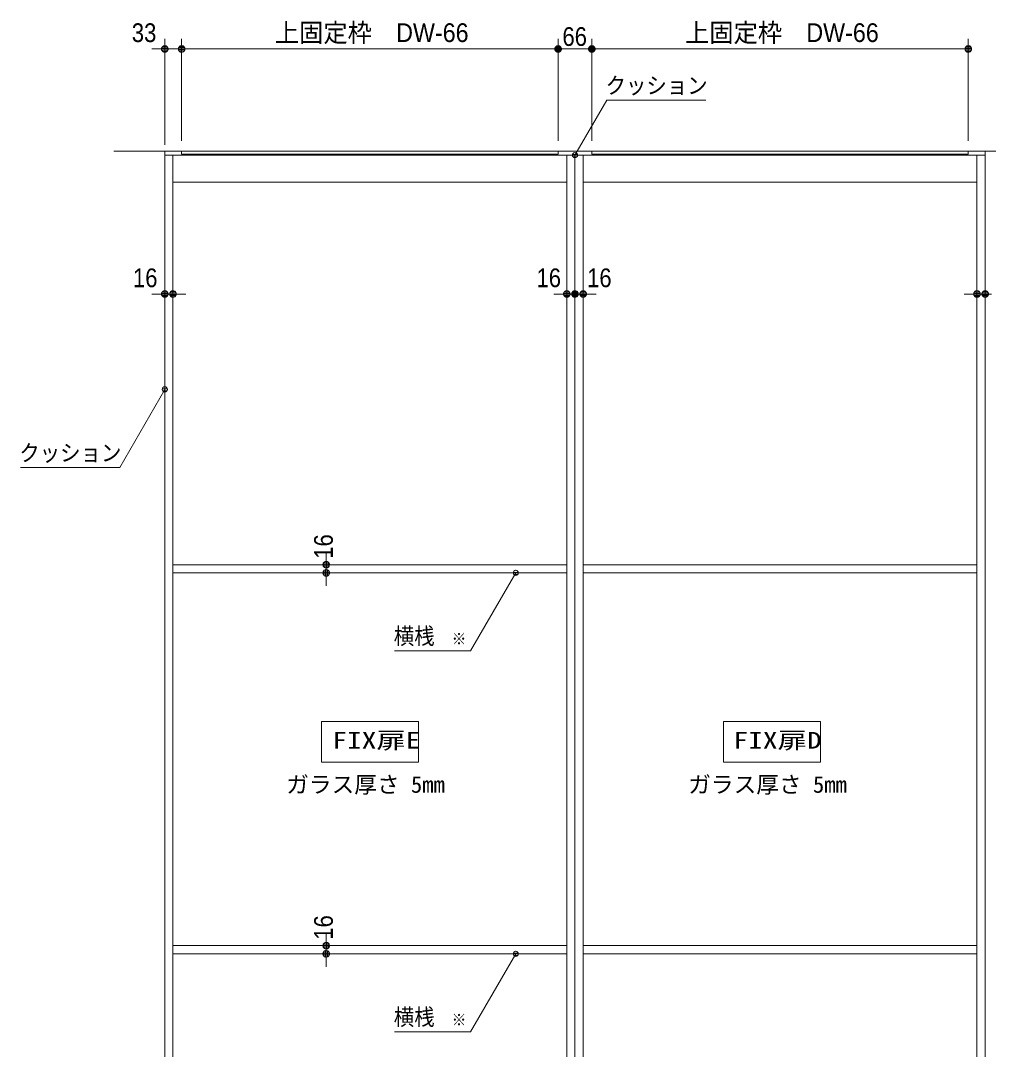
# Model space of a CAD drawing. Units: millimetres, scale not verified. Extents: x -6062 to 6062, y -3045 to 3045.
# Drawn here: x -3790 to -1895, y -1409 to 606 of the extents above; entities that cross this region are included whole.
import ezdxf
from ezdxf.enums import TextEntityAlignment as Align

# ---------------------------------------------------------------- set-up
doc = ezdxf.new("R2010")
doc.units = ezdxf.units.MM
doc.header["$LTSCALE"] = 20
for name, color, linetype, lineweight in [('0-0_3一般', 7, 'Continuous', 9), ('0-1_2寸法-3', 7, 'Continuous', 9), ('0-2_2寸法-2', 7, 'Continuous', 9), ('0-3_0', 7, 'Continuous', 9), ('0-4_2寸法-1', 7, 'Continuous', 9)]:
    doc.layers.add(name, color=color, linetype=linetype, lineweight=lineweight)
doc.styles.add('ＭＳ ゴシック', font='')
doc.styles.add('ＭＳ Ｐゴシック', font='')
doc.styles.get('ＭＳ ゴシック').set_extended_font_data('MS Gothic')
doc.styles.get('ＭＳ Ｐゴシック').set_extended_font_data('MS PGothic')

# ---------------------------------------------------------------- blocks, each defined once
blk = doc.blocks.new('_Dot')
at = {"layer": '0-3_0'}
for p, q in [((-10, 0), (-20, 0)), ((9.78, 2), (-9.78, 2)), ((7.99, 6), (-7.99, 6)), ((9.16, -3.98), (-9.16, -3.98)), ((6, -7.98), (-6, -7.98))]:
    blk.add_line(p, q, dxfattribs=at)
for points in [[(10, 0), (9.92, 1.25), (9.69, 2.49), (9.3, 3.68), (8.76, 4.82), (8.09, 5.88), (7.29, 6.85), (6.37, 7.71), (5.36, 8.44), (4.26, 9.05), (3.09, 9.51), (1.87, 9.82), (0.63, 9.98), (-0.63, 9.98), (-1.87, 9.82), (-3.09, 9.51), (-4.26, 9.05), (-5.36, 8.44), (-6.37, 7.71), (-7.29, 6.85), (-8.09, 5.88), (-8.76, 4.82), (-9.3, 3.68), (-9.69, 2.49), (-9.92, 1.25), (-10, 0), (0, 0)], [(-10, 0), (-9.92, -1.25), (-9.69, -2.49), (-9.3, -3.68), (-8.76, -4.82), (-8.09, -5.88), (-7.29, -6.85), (-6.37, -7.71), (-5.36, -8.44), (-4.26, -9.05), (-3.09, -9.51), (-1.87, -9.82), (-0.63, -9.98), (0.63, -9.98), (1.87, -9.82), (3.09, -9.51), (4.26, -9.05), (5.36, -8.44), (6.37, -7.71), (7.29, -6.85), (8.09, -5.88), (8.76, -4.82), (9.3, -3.68), (9.69, -2.49), (9.92, -1.25), (10, 0), (0, 0)]]:
    blk.add_lwpolyline(points, close=True, dxfattribs=at)
blk = doc.blocks.new('グループ-41')
at = {"layer": '0-0_3一般'}
for p, q in [((-34396.3, 6840), (-18336.3, 6840)), ((-34396.3, -40000), (-34396.3, 6840)), ((-34076.3, -40000), (-34076.3, 6840)), ((-18656.3, 6840), (-18656.3, -40000)), ((-18336.3, 6840), (-18336.3, -40000)), ((-34076.3, 5780), (-18656.3, 5780))]:
    blk.add_line(p, q, dxfattribs=at)
blk = doc.blocks.new('グループ-42')
at = {"layer": '0-0_3一般'}
blk.add_lwpolyline([(-18996.3, 7000), (-18996.3, 6880), (-33736.3, 6880), (-33736.3, 7000)], close=True, dxfattribs=at)
blk = doc.blocks.new('グループ-44')
at = {"layer": '0-0_3一般'}
for p, q in [((-18016.3, -40000), (-18016.3, 6840)), ((-2596.3, 6840), (-2596.3, -40000)), ((-2276.3, 6840), (-2276.3, -40000)), ((-18016.3, 5780), (-2596.3, 5780))]:
    blk.add_line(p, q, dxfattribs=at)
blk.add_lwpolyline([(-18336.3, -40000), (-18336.3, 6840), (-2276.3, 6840)], dxfattribs=at)
blk = doc.blocks.new('グループ-45')
at = {"layer": '0-0_3一般'}
for p, q in [((-17676.3, 7000), (-2936.3, 7000)), ((-17676.3, 6880), (-17676.3, 7000)), ((-2936.3, 6880), (-17676.3, 6880)), ((-2936.3, 7000), (-2936.3, 6880))]:
    blk.add_line(p, q, dxfattribs=at)
blk = doc.blocks.new('グループ-47')
at = {"layer": '0-0_3一般'}
for p, q in [((-36396.3, 7000), (-276.3, 7000)), ((-34396.3, 7000), (-34396.3, -40000)), ((-2276.3, 7000), (-2276.3, -40000))]:
    blk.add_line(p, q, dxfattribs=at)
blk = doc.blocks.new('グループ-48')
at = {"layer": '0-0_3一般'}
for p, q in [((-34076.3, -9200), (-18656.3, -9200)), ((-18016.3, -9200), (-2596.3, -9200)), ((-18656.3, -9520), (-34076.3, -9520)), ((-2596.3, -9520), (-18016.3, -9520)), ((-34076.3, -24120), (-18656.3, -24120)), ((-18016.3, -24120), (-2596.3, -24120)), ((-18656.3, -24440), (-34076.3, -24440)), ((-2596.3, -24440), (-18016.3, -24440))]:
    blk.add_line(p, q, dxfattribs=at)
for name in ['グループ-47', 'グループ-42', 'グループ-45', 'グループ-41', 'グループ-44']:
    blk.add_blockref(name, (0, 0), dxfattribs=at)

msp = doc.modelspace()

# ---------------------------------------------------------------- linework, layer by layer
at = {"layer": '0-1_2寸法-3'}
for p, q in [((-2699.42, 342.99), (-2709.21, 342.99)), ((-2704.12, 346.99), (-2704.5, 346.99)), ((-2704.12, 346.99), (-2704.5, 346.99)), ((-2700.32, 338.99), (-2708.31, 338.99)), ((-3502.42, -115.62), (-3512.21, -115.62)), ((-3503.32, -119.62), (-3511.31, -119.62)), ((-3507.14, -111.62), (-3507.49, -111.62)), ((-3507.14, -111.62), (-3507.49, -111.62)), ((-2815.42, -475.01), (-2825.21, -475.01)), ((-2816.32, -479.01), (-2824.31, -479.01)), ((-2820.14, -471.01), (-2820.49, -471.01)), ((-2820.14, -471.01), (-2820.49, -471.01)), ((-2815.42, -1221.01), (-2825.21, -1221.01)), ((-2816.32, -1225.01), (-2824.31, -1225.01)), ((-2820.14, -1217.01), (-2820.49, -1217.01)), ((-2820.14, -1217.01), (-2820.49, -1217.01))]:
    msp.add_line(p, q, dxfattribs=at)
for points in [[(-2704.31, 342), (-2641.96, 450), (-2447.88, 450)], [(-3789.64, -269.45), (-3595.55, -269.45), (-3507.31, -116.61)], [(-3057.66, -628.84), (-2908.55, -628.84), (-2820.31, -476)], [(-3057.66, -1374.84), (-2908.55, -1374.84), (-2820.31, -1222)]]:
    msp.add_lwpolyline(points, dxfattribs=at)
for points in [[(-3200.81, -767), (-3010.81, -767), (-3010.81, -847), (-3200.81, -847)], [(-2413.81, -767), (-2223.81, -767), (-2223.81, -847), (-2413.81, -847)]]:
    msp.add_lwpolyline(points, close=True, dxfattribs=at)
for centre in [(-2704.31, 342), (-2704.31, 342), (-3507.31, -116.61), (-3507.31, -116.61), (-2820.31, -476), (-2820.31, -476), (-2820.31, -1222), (-2820.31, -1222)]:
    msp.add_circle(centre, 5.01, dxfattribs=at)
at = {"layer": '0-2_2寸法-2'}
for p, q in [((-3507.31, 362), (-3507.31, 570)), ((-3474.31, 370), (-3474.31, 570)), ((-3520.03, 550), (-3532.74, 550)), ((-3474.31, 550), (-3507.31, 550)), ((-3461.6, 550), (-3448.89, 550)), ((-3507.31, 89), (-3507.31, 90)), ((-3491.31, 90), (-3491.11, 90)), ((-2720.31, 90), (-2720.11, 90)), ((-2704.31, 89), (-2704.31, 90)), ((-2704.31, 89), (-2704.31, 90)), ((-2688.31, 90), (-2688.11, 90)), ((-1917.31, 90), (-1917.11, 90)), ((-1901.31, 89), (-1901.31, 90)), ((-3520.03, 70), (-3532.74, 70)), ((-3491.31, 70), (-3507.31, 70)), ((-3478.6, 70), (-3465.89, 70)), ((-2733.03, 70), (-2745.74, 70)), ((-2717.03, 70), (-2729.74, 70)), ((-2720.31, 70), (-2704.31, 70)), ((-2688.31, 70), (-2704.31, 70)), ((-2691.6, 70), (-2678.89, 70)), ((-2675.6, 70), (-2662.89, 70)), ((-1930.03, 70), (-1942.74, 70)), ((-1917.31, 70), (-1901.31, 70)), ((-3191.31, -447.29), (-3191.31, -434.58)), ((-3191.31, -460), (-3191.31, -476)), ((-3171.31, -460), (-3171.11, -460)), ((-3171.31, -476), (-3171.11, -476)), ((-3191.31, -488.71), (-3191.31, -501.42)), ((-3191.31, -1193.29), (-3191.31, -1180.58)), ((-3191.31, -1206), (-3191.31, -1222)), ((-3171.31, -1206), (-3171.11, -1206)), ((-3171.31, -1222), (-3171.11, -1222)), ((-3191.31, -1234.71), (-3191.31, -1247.42))]:
    msp.add_line(p, q, dxfattribs=at)
at = {"layer": '0-4_2寸法-1'}
for p, q in [((-3474.31, 370), (-3474.31, 570)), ((-2737.31, 370), (-2737.31, 570)), ((-2737.31, 370), (-2737.31, 570)), ((-2671.31, 370), (-2671.31, 570)), ((-2671.31, 370), (-2671.31, 570)), ((-1934.31, 370), (-1934.31, 570)), ((-3461.6, 550), (-2750.03, 550)), ((-2724.6, 550), (-2684.03, 550)), ((-1947.03, 550), (-2658.6, 550))]:
    msp.add_line(p, q, dxfattribs=at)

# ---------------------------------------------------------------- block references
at = {"layer": '0-0_3一般', "xscale": 0.05, "yscale": 0.05}
msp.add_blockref('グループ-48', (-1787.5, 0), dxfattribs=at)
at = {"layer": '0-2_2寸法-2', "xscale": 0.6356201, "yscale": 0.6356201}
for p in [(-3507.31, 550), (-3507.31, 70), (-2720.31, 70), (-2704.31, 70), (-1917.31, 70)]:
    msp.add_blockref('_Dot', p, dxfattribs=at)
for p, rotation in [((-3474.31, 550), 180), ((-3491.31, 70), 180), ((-2704.31, 70), 180), ((-2688.31, 70), 180), ((-1901.31, 70), 180), ((-3191.31, -460), 270), ((-3191.31, -476), 90), ((-3191.31, -1206), 270), ((-3191.31, -1222), 90)]:
    msp.add_blockref('_Dot', p, dxfattribs=dict(at, rotation=rotation))
at = {"layer": '0-4_2寸法-1', "xscale": 0.6356201, "yscale": 0.6356201, "rotation": 180}
for p in [(-3474.31, 550), (-2737.31, 550), (-2671.31, 550)]:
    msp.add_blockref('_Dot', p, dxfattribs=at)
at = {"layer": '0-4_2寸法-1', "xscale": 0.6356201, "yscale": 0.6356201}
for p in [(-2737.31, 550), (-2671.31, 550), (-1934.31, 550)]:
    msp.add_blockref('_Dot', p, dxfattribs=at)

# ---------------------------------------------------------------- texts
at = {"layer": '0-1_2寸法-3', "style": 'ＭＳ ゴシック'}
for s, height, width, p in [('クッション', 32.55, 0.9, (-2644.46, 452.39)), ('クッション', 32.55, 0.9, (-3792.14, -267.05)), ('横桟', 32.55, 0.9, (-3059.01, -625.66)), ('※', 23.31, 0.9, (-2945.66, -623.88)), ('FIX扉E', 32.55, 1.3, (-3179.42, -829.87)), ('FIX扉D', 32.55, 1.3, (-2394.14, -829.87)), ('横桟', 32.55, 0.9, (-3059.01, -1371.66)), ('※', 23.31, 0.9, (-2945.66, -1369.88))]:
    msp.add_text(s, height=height, dxfattribs=dict(at, width=width)).set_placement(p, align=Align.BOTTOM_LEFT)
for p in [(-3269.6, -916.45), (-2482.6, -916.45)]:
    msp.add_text('ガラス厚さ 5mm', height=32.55, dxfattribs=at).set_placement(p, align=Align.BOTTOM_LEFT)
at = {"layer": '0-2_2寸法-2', "style": 'ＭＳ Ｐゴシック', "width": 0.9}
for s, p in [('33', (-3571.9, 552.48)), ('16', (-3569.63, 72.48)), ('16', (-2779.65, 72.48)), ('16', (-2680.63, 72.48))]:
    msp.add_text(s, height=36.66, dxfattribs=at).set_placement(p, align=Align.BOTTOM_LEFT)
for p in [(-3167.34, -448.33), (-3167.34, -1194.33)]:
    msp.add_text('16', height=36.66, rotation=90, dxfattribs=at).set_placement(p, align=Align.BOTTOM_LEFT)
at = {"layer": '0-4_2寸法-1', "style": 'ＭＳ Ｐゴシック'}
for s, width, p in [('上固定枠\u3000DW-66', 0.95, (-3291.89, 552.53)), ('上固定枠\u3000DW-66', 0.95, (-2488.89, 552.53)), ('66', 0.9, (-2728.9, 544.94))]:
    msp.add_text(s, height=36.66, dxfattribs=dict(at, width=width)).set_placement(p, align=Align.BOTTOM_LEFT)

doc.saveas('drawing.dxf')
